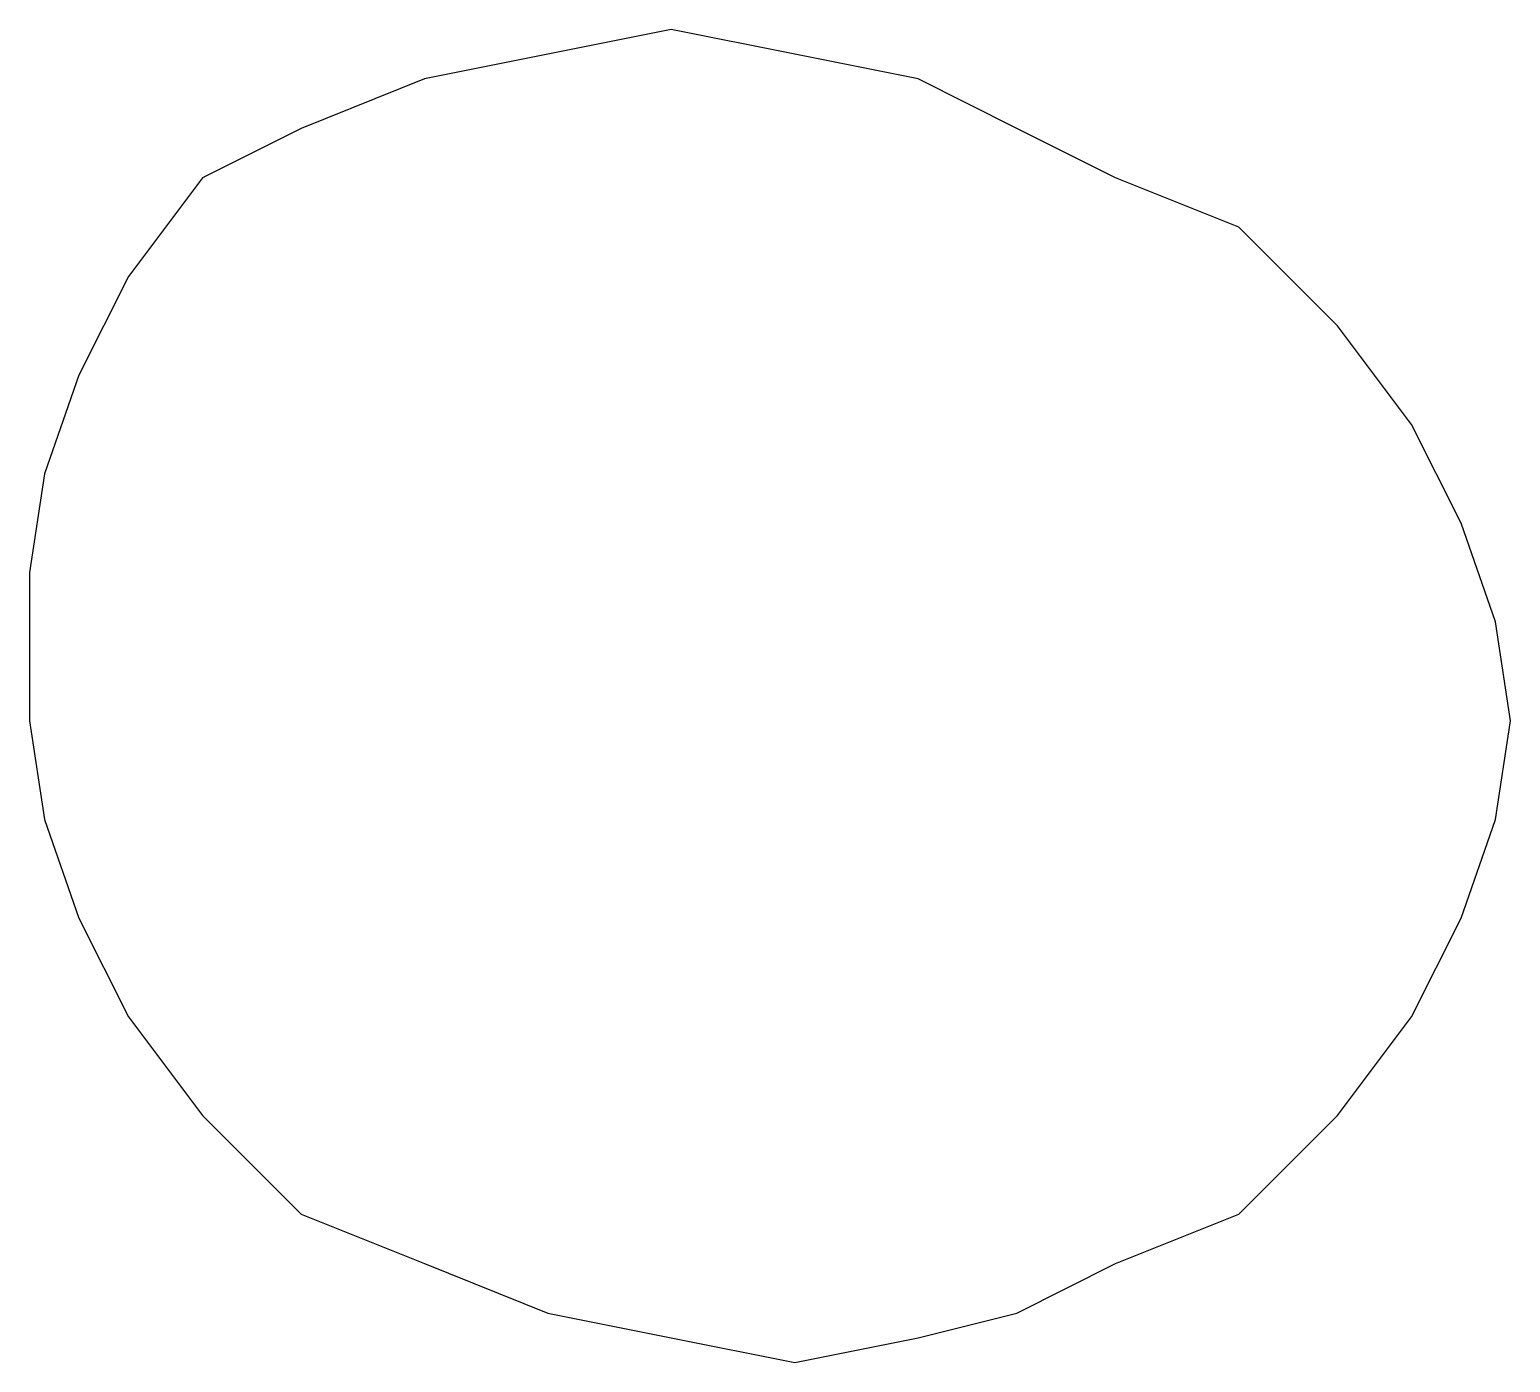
# Model space of a CAD drawing. Header units: millimetres. Extents: x -200 to 200, y -180 to 180.
import ezdxf

# ---------------------------------------------------------------- set-up
doc = ezdxf.new("R2010")
doc.units = ezdxf.units.MM

msp = doc.modelspace()

# ---------------------------------------------------------------- linework, layer by layer
at = {"layer": 'GEOMETRY'}
msp.add_lwpolyline([(-200, -6.666667), (-196, -33.333333), (-186.666667, -60), (-173.333333, -86.666667), (-153.333333, -113.333333), (-126.666667, -140), (-93.333333, -153.333333), (-60, -166.666667), (-26.666667, -173.333333), (6.666667, -180), (40, -173.333333), (66.666667, -166.666667), (93.333333, -153.333333), (126.666667, -140), (153.333333, -113.333333), (173.333333, -86.666667), (186.666667, -60), (196, -33.333333), (200, -6.666667), (196, 20), (186.666667, 46.666667), (173.333333, 73.333333), (153.333333, 100), (126.666667, 126.666667), (93.333333, 140), (66.666667, 153.333333), (40, 166.666667), (6.666667, 173.333333), (-26.666667, 180), (-60, 173.333333), (-93.333333, 166.666667), (-126.666667, 153.333333), (-153.333333, 140), (-173.333333, 113.333333), (-186.666667, 86.666667), (-196, 60), (-200, 33.333333), (-200, 6.666667), (-200, -6.666667)], close=True, dxfattribs=at)

doc.saveas('drawing.dxf')
